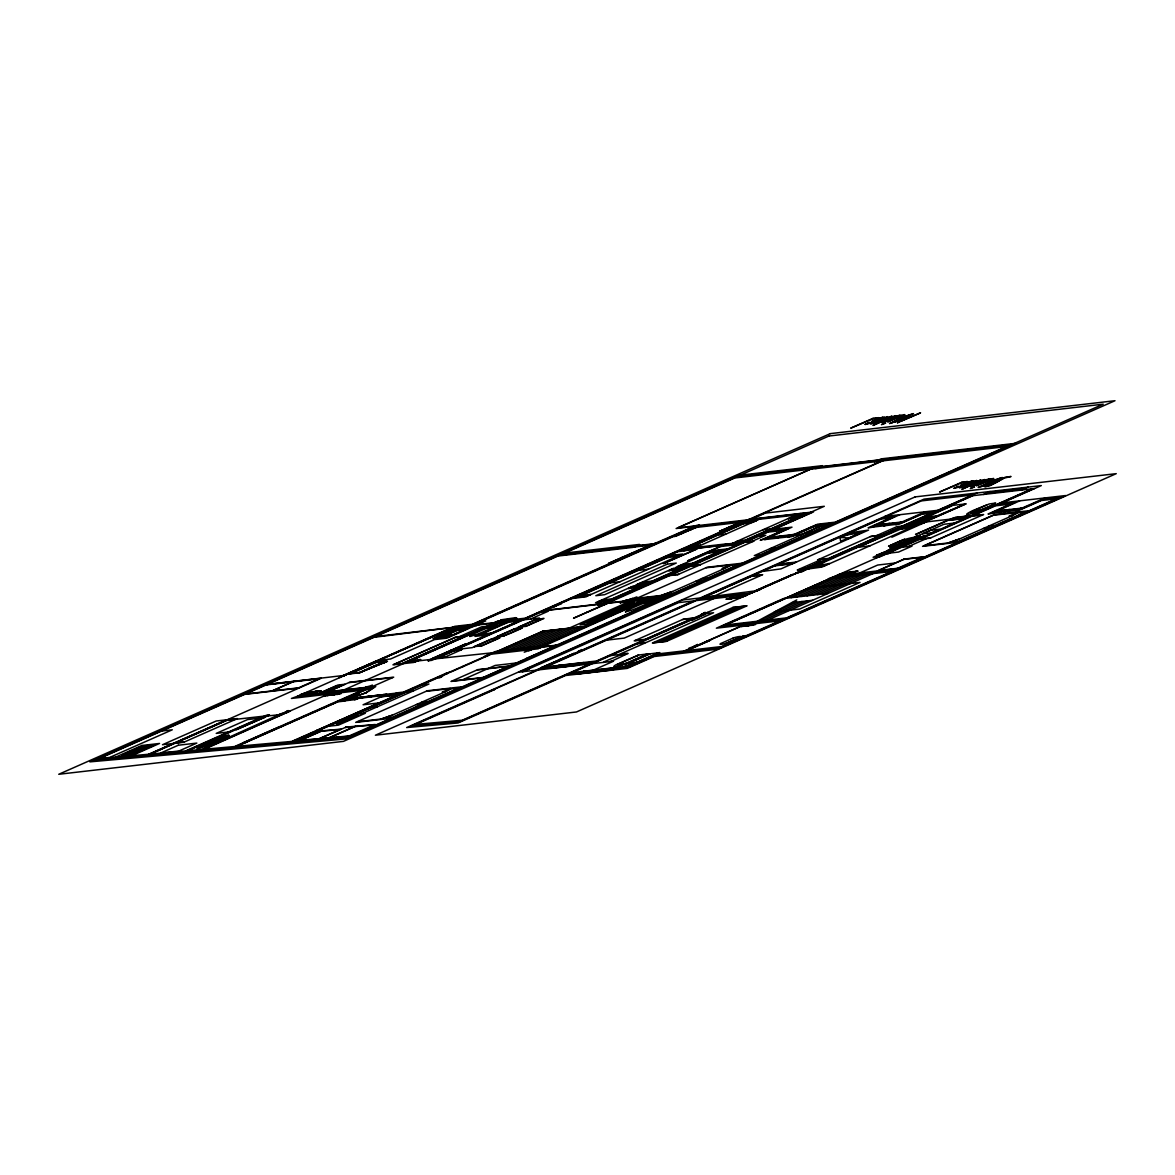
<?xml version="1.0" encoding="UTF-8"?>
<svg xmlns="http://www.w3.org/2000/svg" width="1175" height="1175" viewBox="0 0 1175 1175"><rect width="100%" height="100%" fill="white"/><g stroke="black" fill="none" stroke-linecap="round" stroke-linejoin="round"><path stroke-width="1.5" d="M143.423 749.239L145.127 748.196M814.481 567.187L817.124 567.026A56.312 5.39 -21.9 0 1 817.521 567.011L818.461 566.967A12.014 1.146 -21.9 0 0 819.048 566.879L820.517 566.556A17.742 1.704 -21.9 0 1 821.56 566.394L824.218 565.851A8.019 0.764 -21.9 0 1 824.777 565.601L826.994 564.617M469.677 636.365L471.058 635.322M625.423 611.822L626.833 610.765A15.055 1.439 -21.9 0 1 633.824 607.357A34.251 3.275 -21.9 0 1 645.398 602.452M874.905 422.603L887.771 416.611L870.484 423.881L876.55 422.75L891.869 416.126L881.676 420.635M963.779 486.465L976.631 480.472L959.343 487.757L965.409 486.612L980.743 480.002L970.55 484.497M910.919 414.628L904.574 417.83A49.35 4.729 -21.9 0 1 901.93 418.99L889.504 423.558L904.265 416.523L913.46 413.615L894.601 422.324M882.66 417.331C881.294 418.329 887.757 415.891 882.631 417.992A31.96 3.07 -21.9 0 0 881.044 418.682L873.715 421.913A13.777 1.322 -21.9 0 1 871.821 422.721L865.167 424.513M899.771 415.348C898.713 416.258 904.735 413.967 899.742 416.009A31.96 3.07 -21.9 0 0 898.155 416.699L891.237 419.754M971.534 481.192C970.183 482.191 976.689 479.723 971.49 481.853A31.96 3.07 -21.9 0 0 969.918 482.543L963.427 485.407M988.645 479.209C987.264 480.222 993.683 477.784 988.616 479.885A31.96 3.07 -21.9 0 0 987.029 480.56L979.686 483.806A13.777 1.322 -21.9 0 1 977.806 484.614L971.152 486.406M900.931 529.191L904.324 527.487A11.177 1.072 -21.9 0 1 905.279 527.046L909.656 526.165A56.312 5.39 -21.9 0 0 910.258 526.077L911.565 525.857A12.014 1.146 -21.9 0 1 912.006 525.827L912.623 525.901A17.742 1.704 -21.9 0 0 913.328 525.871L915.663 525.519M987.69 485.657C997.825 479.811 974.78 491.15 990.613 485.025M865.094 424.366L869.5 422.368L867.561 423.455M953.968 488.227L958.374 486.244L956.421 487.317M971.079 486.244L979.01 483.748M880.516 418.285L879.487 418.946A8.166 0.778 -21.9 0 1 876.77 420.195L875.786 420.635A25.894 2.482 -21.9 0 0 874.978 420.415L874.832 420.356M897.685 416.244L896.481 417.022A8.166 0.778 -21.9 0 1 893.881 418.212L892.897 418.667A25.894 2.482 -21.9 0 0 892.104 418.432L891.913 418.373M969.39 482.147L968.347 482.808A8.166 0.778 -21.9 0 1 965.63 484.056L964.646 484.511M986.545 480.105L985.34 480.898A8.166 0.778 -21.9 0 1 982.741 482.088L981.757 482.528A25.894 2.482 -21.9 0 0 980.963 482.308L980.817 482.249M609.458 601.145L595.563 602.746L633.178 586.09L647.513 584.357M649.746 583.358L635.851 584.959L673.466 568.303L687.786 566.57M690.033 565.572L676.124 567.173L713.754 550.517L728.074 548.784M951.941 505.441L918.791 520.099L932.142 518.557L966.129 503.767L930.527 519.541L915.545 521.274L951.324 505.514L965.16 504.002M808.488 568.377L807.122 569.126L821.971 567.055L918.806 524.168M648.365 653.887L625.849 663.772A20.386 1.953 -21.9 0 1 615.627 664.962L638.539 654.96M139.384 750.12L136.476 751.648L141.015 750.061M638.554 655.048L648.321 653.829M650.186 653.829L659.821 652.58L637.335 662.45A20.386 1.953 -21.9 0 1 627.112 663.64L650.025 653.638M797.399 569.934L818.02 560.96A33.414 3.202 -21.9 0 1 819.93 561.929A94.308 9.033 -21.9 0 1 806.784 567.731A33.414 3.202 -21.9 0 1 797.575 569.978L797.428 569.992M911.668 538.4L913.107 537.607M872.114 421.12L882.601 417.169M889.24 419.137L896.026 415.656L891.972 416.728A17.889 1.718 -21.9 0 0 889.005 418.006L872.952 425.438L890.209 417.815A7.975 0.764 -21.9 0 1 891.663 417.184L893.073 416.758M960.988 484.981L971.475 481.03M978.099 483.013L984.885 479.532L980.831 480.59A17.889 1.718 -21.9 0 0 977.879 481.867L961.811 489.314L979.083 481.691A7.975 0.764 -21.9 0 1 980.538 481.06L981.933 480.619M290.343 710.625L283.043 713.152L285.892 712.035M330.674 689.916L337.122 686.699L323.301 692.486L326.239 691.414M350.282 696.393L353.205 695.321L349.019 697.597M372.475 685.084L365.146 687.639L368.025 686.494M485.745 620.929L478.475 623.587M441.374 676.565C438.627 677.226 446.206 674.171 440.742 677.329L438.951 678.019M553.983 606.447L556.877 605.404L552.676 607.681M524.241 652.213L531.585 649.54M577.586 651.802L581.742 649.54M636.938 596.885L629.624 599.544M696.481 617.991L692.266 620.283M698.009 617.11L700.932 616.038L696.731 618.314M703.913 613.482L700.976 614.672L705.162 612.293M693.338 646.691L697.553 644.399M801.938 570.198L798.971 571.314L803.186 569.023M802.745 570.859L805.668 569.787L801.482 572.063M889.123 552.837L892.001 551.692L887.83 554.057M135.272 749.723C126.738 753.924 142.865 748.02 136.447 749.4M138.973 750.619L140.75 749.694M603.363 662.406L604.714 661.54A33.414 3.202 -21.9 0 1 620.253 655.136A40.009 3.833 -21.9 0 1 626.011 654.387L628.17 653.447A40.009 3.833 -21.9 0 0 622.309 654.123L620.268 654.989A94.323 9.047 -21.9 0 1 625.423 654.548A33.414 3.202 -21.9 0 1 612.762 660.6L609.752 661.657M700.344 545.215L699.36 545.743M788.44 518.689L789.585 518.087M862.156 532.231L849.231 538.033M918.747 524.123L903.149 526.576M478.357 623.528L481.339 622.412M531.599 649.628L528.735 650.788M629.55 599.485L632.502 598.383M693.5 619.107L696.437 617.918M696.29 645.604L693.412 646.764M903.634 527.854L858.132 547.212M141.235 749.488L143.218 748.813M874.743 420.151L880.545 418.08M891.854 418.183L897.656 416.097M963.603 484.027L969.404 481.941M980.714 482.044L986.53 479.973M442.358 636.806L458.793 629.873M461.672 649.687L445.296 656.957M474.494 646.573L490.886 639.273M518.557 627.112L535.212 619.695M805.874 568.215L806.079 568.083A40.009 3.833 -21.9 0 0 820.914 561.533L821.81 561.4A40.009 3.833 -21.9 0 1 806.917 567.98L805.933 568.274M888.55 546.243L888.755 546.111A40.009 3.833 -21.9 0 1 903.59 539.56L904.618 539.252M904.544 539.398L904.442 539.457A40.009 3.833 -21.9 0 0 889.592 546.008L888.652 546.302M735.712 639.714L736.828 639.347M652.962 600.102L651.743 600.425M720.745 643.518L732.965 638.128M135.301 750.517L137.225 749.488L134.787 750.179M999.22 480.56L1005.227 477.168L1011.058 476.492L1004.096 478.152M443.225 636.615L443.944 636.262M449.085 634.911L450.833 634.206M450.847 634.28L449.158 634.97M138.841 750.605L140.515 750.252M903.046 527.296L901.533 528.045M132.452 751.941L133.23 751.427M136.109 749.562L139.472 748.563L135.551 750.561M139.076 751.178L139.854 750.663M143.497 748.284C143.027 748.123 148.917 747.285 143.188 749.342M360.798 691.84L351.971 697.612L366.541 692.516M365.66 692.824L374.473 687.067M357.567 721.744L381.376 718.982L392.597 715.061L445.428 691.737L450.304 688.55L426.496 691.311M637.32 598.222L661.128 595.475L672.364 591.554L725.181 568.23L730.057 565.043L706.248 567.789M1012.277 515.707L1017.153 512.506L993.345 515.267L924.417 545.699L948.225 542.938L959.461 539.017L1012.277 515.707L1009.105 516.075L1017.153 512.506M515.884 617.639L500.623 619.886M495.85 625.217C493.603 625.849 498.89 624.145 496.291 624.85M735.858 639.89L735.124 640.096L736.182 639.758M997.061 482.044L989.629 485.701M133.524 750.546L130.851 751.956L132.893 751.574M136.094 750.135L136.726 749.797M489.226 626.848L496.746 623.661M644.943 602.408A64.801 6.213 -21.9 0 0 651.934 601.629A64.684 6.198 -21.9 0 1 644.943 602.408L652.58 599.103M736.681 639.508L735.08 640.169M814.613 567.07L815.068 566.893A11.177 1.072 -21.9 0 1 816.096 566.438L820.855 564.558A9.077 0.867 -21.9 0 1 822.471 564.264L823.411 564.397A27.539 2.644 -21.9 0 0 823.646 564.47A18.271 1.748 -21.9 0 0 825.408 564.308L829.388 563.457L828.169 564.088M741.161 636.688L725.812 643.459M632.179 603.539L634.265 602.364L587.03 623L632.635 603.48L630.505 603.73M923.403 536.343L924.431 535.756L900.814 546.081L923.623 536.314L922.566 536.446M140.06 750.399L139.355 750.634M756.157 520.819L754.512 521.509M732.671 543.07L744.73 541.161L801.512 516.089L791.553 517.059M796.768 599.926L757.214 621.281L801.967 601.512M285.393 712.153L288.33 710.567L286.906 711.007M325.71 691.443L328.662 689.857L327.238 690.298M480.795 622.456L483.733 620.87L482.308 621.311M357.758 693.749L352.926 695.497M561.43 603.818L556.597 605.566M705.485 614.452L700.653 616.199M855.385 547.903L856.928 547.653L814.216 566.614A13.395 1.278 -21.9 0 1 812.938 567.143L805.389 569.963M688.814 648.262L693.632 646.5M503.223 623.073L496.349 626.113M658.911 598.574L652.14 601.571M825.628 565.234L823.631 565.454A34.663 3.319 -21.9 0 1 820.135 565.998L817.8 565.968M725.181 644.047L725.43 643.915A64.801 6.213 -21.9 0 1 743.349 636.013L746.228 635.587M142.718 748.989L143.57 748.769M144.657 746.566L145.744 746.272M147.962 746.184L148.711 745.875L148.006 746.257M141.984 749.694L143.849 748.695M496.599 624.909L495.453 625.203M206.947 743.481L219.152 738.561A7.873 0.749 -21.9 0 1 228.479 735.315A7.873 0.749 -21.9 0 1 224.513 737.944C230.917 738.179 171.403 758.653 210.017 742.791M213.439 741.308L211.089 741.836M214.849 741.968L217.169 741.44M215.936 741.484L218.286 740.94M215.671 742.145L213.453 742.659M519.394 626.774L525.901 626.113M890.151 547.903L916.838 536.108M915.766 537.724L893.94 546.669M387.03 661.51L382.433 663.39M651.523 600.572L651.229 600.851M652.61 600.293L651.773 600.66M139.149 750.223L137.446 751.236L139.502 750.81M859.762 546.434L858.705 546.933L875.889 539.222M896.569 546.067L898.155 545.435L895.144 546.537M386.575 661.687L384.93 662.421M209.649 743.878L210.766 743.173L206.33 745.038L209.649 743.878L207.314 744.245M589.424 595.152L590.731 594.403L580.479 595.549M138.9 750.208L140.133 749.782M148.579 746.037L146.214 746.11M143.673 749.239L140.53 750.443M637.32 655.723L638.392 655.268L618.138 664.198A18.638 1.792 -21.9 0 0 626.275 663.258L646.397 654.343L645.457 654.783M648.806 654.402L649.76 653.99L629.624 662.862A18.638 1.792 -21.9 0 0 637.761 661.922L658.147 652.845L656.942 653.462M206.433 744.348L203.113 746.301L210.619 743.863M223.558 738.047L210.766 743.819L226.54 736.343L206.521 744.304M816.449 564.881L825.863 560.71M139.208 750.076L141.073 749.547M143.365 749.386L141.632 750.017M464.522 629.653L465.373 629.11L451.641 630.696L434.735 638.201L449.217 636.483L467.268 628.537L451.215 630.755M475.478 646.162L481.823 645.574M764.396 570.477L762.928 571.373L780.964 568.876L868.589 530.057L849.437 532.921M914.679 537.269L916.515 536.813L914.928 537.166M993.903 504.06L995.651 503.032L989.144 503.987L974.266 510.449A10.883 1.043 -21.9 0 0 971.417 512.843A10.883 1.043 -21.9 0 0 981.272 509.642L995.401 503.884L982.77 509.465A15.069 1.439 -21.9 0 1 967.598 514.533A15.069 1.439 -21.9 0 1 972.768 510.626L986.897 504.868M873.319 421.722L873.627 421.59A32.959 3.158 -21.9 0 0 872.584 421.428L872.496 421.384A15.275 1.469 -21.9 0 1 872.232 421.355M962.09 485.642L956.494 487.419M962.237 485.569L962.501 485.451A32.959 3.158 -21.9 0 0 961.444 485.29L961.356 485.26A15.275 1.469 -21.9 0 1 961.091 485.231M979.069 483.718L979.612 483.483A32.959 3.158 -21.9 0 0 978.555 483.322M888.77 532.965L889.284 532.73M266.74 684.291L372.666 637.482L452.962 627.45L344.642 675.361L266.123 684.54L95.219 760.049L146.17 755.643L321.274 678.21M872.996 421.869L867.62 423.543M890.107 419.901L882.219 422.383L888.932 420.753A13.777 1.322 -21.9 0 0 890.812 419.93M828.375 559.608L818.828 563.838M828.61 559.491L830.901 558.477M843.371 552.984L855.224 547.829M869.397 541.543L893.911 530.703A50.128 4.803 -21.9 0 0 896.011 529.763L897.348 529.161A10.928 1.043 -21.9 0 1 898.978 528.471L902.914 527.281M888.08 533.259L868.354 541.998M288.169 712.256L281.882 713.416L201.938 749.459L188.059 750.707L269.178 714.885L266.534 715.193L185.606 750.928L99.038 758.683L558.008 556.039L632.605 547.418L639.317 544.451L564.72 553.072L734.801 477.975L1006.432 446.573L835.219 522.17L817.58 524.212L794.755 534.14L788.043 537.107L791.127 536.755L813.511 526.87L828.507 525.137L670.719 594.8L626.98 599.852L620.268 602.819L645.222 599.94L540.03 646.382L495.321 651.552L486.377 655.503L489.02 655.195M271.131 691.326L293.515 681.441M147.683 746.242L148.373 745.993M900.491 420.621L903.149 419.446M297.583 688.256L319.967 678.386L267.048 684.496M148.77 754.218L226.76 719.79M150.488 754.071L228.611 719.57M634.162 547.021L639.714 544.627L638.657 544.745M300.638 694.469L304.736 693.118M375.383 661.466L339.134 677.476L340.544 677.314M349.753 673.627L374.987 662.538M351.075 673.481L376.147 662.406M307.116 693L308.907 692.207M815.744 468.619L822.456 465.653L738.869 475.317L89.873 761.87L346.228 738.913L1015.788 443.313L881.177 458.867L874.464 461.834M313.534 692.398L314.386 692.075M315.561 691.502L316.398 691.194M359.521 672.497L384.592 661.437M317.338 691.811L319.13 691.018M649.687 545.215L608.503 563.398L656.634 542.674M319.835 692.986L337.739 685.084L344.789 684.261L326.885 692.163M675.434 536.402L695.571 527.516M696.29 527.428L674.024 536.578L699.712 525.284L698.655 525.416M473.657 626.334L446.808 638.187L434.456 639.611L390.585 658.984L380.01 660.203M481.779 623.205L475.067 626.172L450.73 628.977L339.575 677.285M205.155 745.596L211.603 742.747M327.238 692.134L349.621 682.249L393.713 677.153L344.481 698.89L349.768 698.273L343.056 701.24L337.768 701.857L237.056 746.316L291.767 741.425L396.842 695.027L380.979 696.863L363.075 704.765L381.596 702.621M394.198 664.404L455.077 637.526M285.775 712.535L289.873 711.183M326.958 694.352L324.271 695.541L325.681 695.365M329.073 694.102L325.049 695.879L341.308 693.426L326.136 695.174M459.146 636.762L481.53 626.877L486.817 626.275M327.164 695.644L328.956 694.851M498.112 621.09L517.088 618.314L515.296 619.107M401.777 663.816L498.009 621.325M500.227 620.855L502.019 620.062M501.182 620.738L502.973 619.945M333.597 695.042L334.449 694.719M335.609 694.146L336.461 693.837M337.401 694.454L339.193 693.661M510.112 619.71L511.889 618.917M512.227 619.46L514.018 618.682M506.293 622.559L474.95 636.395L487.302 634.97M508.055 622.353L481.192 634.206L491.782 632.987M739.677 522.42L719.526 531.306L748.034 519.702M720.231 531.232L740.382 522.332M720.936 531.144L741.087 522.258M243.622 742.644L279.43 726.826M886.082 459.322L749.547 519.614L811.47 512.476L771.211 530.248L789.277 528.163L767.04 537.988L793.992 534.875L816.228 525.049L834.191 522.978L1011.058 444.884M751.794 519.042L765.233 513.123L824.307 506.293L810.882 512.212M437.115 658.279L455.019 650.363M688.785 547.623L745.596 522.552M544.069 611.632L550.781 608.665L548.137 608.973M576.352 597.37L669.559 556.216M693.206 545.934L742.82 524.035M581.419 595.446L666.387 557.934M689.945 548.079L683.233 551.046L677.946 551.663L431.754 660.35L428.229 660.761L518.63 621.134L493.941 623.984L411.133 660.541L420.488 659.469L413.776 662.436L392.949 664.83L455.621 637.173L464.433 636.145M344.789 700.829L350.15 698.449M684.966 550.62L690.342 548.255M530.571 619.019L548.475 611.117L541.425 611.94M755.672 520.789L762.384 517.822M754.13 521.568L696.349 547.227L684.658 548.696L745.097 522.008L756.215 520.731M587.25 596.122L682.895 554.012L669.001 555.613M354.571 699.698L359.947 697.318M694.748 549.489L700.124 547.124M360.828 697.216L355.628 699.566L343.732 700.946M361.151 697.759L362.943 696.981M481.163 645.868L499.067 637.966M503.502 635.998L521.406 628.096M525.225 626.407L543.129 618.505M366.659 697.054L365.998 697.348M367.834 696.481L368.509 696.188M369.611 696.79L371.403 695.997M371.373 696.584L373.165 695.791M371.741 696.54L373.518 695.747M373.503 696.334L375.28 695.541M377.072 695.85L376.397 696.143M378.232 695.277L378.908 694.983M381.963 695.365L383.755 694.572M383.902 695.13L380.318 696.716L392.23 695.336M385.87 694.322L359.036 698.009M381.376 696.599L386.751 694.219M721.567 546.39L726.928 544.025M598.002 601.806L602.878 599.896L613.012 598.721M631.886 586.839L628.39 588.558L638.657 587.397M638.275 584.019L643.166 582.11L653.285 580.935M672.173 569.053L668.678 570.771L678.944 569.611M678.562 566.232L683.439 564.323L693.573 563.148M712.447 551.266L708.966 552.984L719.232 551.824M734.698 542.321L792.508 516.633L804.17 515.179L743.746 541.866L732.613 543.158M793.595 516.413L800.307 513.446M391.172 695.468L396.548 693.088M731.349 545.259L736.725 542.894M391.554 695.629L398.266 692.677L403.568 692.06L445.193 673.686L447.837 673.378L294.22 741.205L350.561 736.152L664.007 597.767L647.866 599.632L537.636 648.85L491.253 654.211L449.981 672.394M738.458 542.468L731.746 545.435L737.033 544.833L600.513 605.11M612.072 598.824L637.717 587.5M652.345 581.038L678.004 569.713M692.633 563.251L718.292 551.927M608.885 600.543L642.784 585.576M649.173 582.756L683.057 567.789M689.461 564.969L723.345 550.003M746.022 539.839L795.607 517.94M743.246 541.322L800.028 516.251M316.545 730.571L379.202 702.9M462.965 666.372L463.582 666.445M318.66 730.321L381.332 702.65M355.614 714.385L422.75 684.731M338.811 722.463L349.636 717.69M355.247 715.722L336.447 724.02L339.311 723.594M502.988 650.656L547.756 630.902M339.149 723.697L357.949 715.399L355.012 715.854M361.782 713.666L428.934 684.026L421.869 684.834M752.323 541.234L765.748 535.301L758.697 536.123M677.725 574.663L754.086 541.029L745.273 542.057M508.29 650.054L553.043 630.285M513.578 649.437L558.331 629.668M765.072 539.545L770.271 537.195M518.865 648.82L563.633 629.066M569.948 627.788L628.698 601.85M635.44 598.883L707.056 567.261L742.336 563.178M524.153 648.218L568.92 628.449M775.838 538.297L781.39 535.903M633.751 601.262L580.039 624.982L587.985 624.057L641.697 600.337M776.895 538.179L782.095 535.829M529.455 647.601L574.208 627.832M534.742 646.984L579.495 627.23M461.555 680.252L495.13 665.432L516.295 662.979M787.661 536.931L791.686 535.154M791.862 535.139L793.198 534.537M381.376 718.982L392.597 715.061M450.304 688.55L442.241 692.104L445.428 691.737M661.128 595.475L672.364 591.554M730.057 565.043L722.008 568.597L725.181 568.23M390.1 715.942L385.18 718.116L392.597 717.249L423.029 703.81L416.332 704.589M446.5 691.032L451.435 688.858L458.837 688.007L428.405 701.446L421.693 702.224M669.867 592.42L664.933 594.594L672.35 593.742L702.782 580.303L696.085 581.067M726.268 567.51L731.188 565.337L738.59 564.485L708.158 577.924L701.446 578.702M820.561 526.048L800.425 534.948L793.36 535.756M821.442 525.945L754.306 555.599L761.356 554.776M555.29 645.413L551.721 646.999L552.779 646.882M482.367 677.843L508.334 666.387L477.285 669.97M760.475 554.879L827.626 525.24M522.361 671.762L678.489 602.658L693.485 600.924L406.653 727.56L458.03 722.963L565.528 675.522L627.259 668.399L654.108 656.531L717.822 649.173M886.596 516.236L921.288 500.917L972.445 494.998M841.05 537.489L850.45 533.509L862.156 532.128M713.431 596.43L762.663 574.692L752.088 575.912M899.83 514.709L871.174 527.502L868.09 527.854L890.474 517.969L880.765 519.1L702.841 597.649L757.993 590.54M552.25 668.311L558.977 665.344M553.807 667.914L559.359 665.52M872.908 527.076L878.107 524.726M848.893 538.003L860.291 532.789L847.439 534.845M555.569 667.708L556.921 667.106M713.768 598.574L624.248 638.098L606.608 640.14M563.163 666.827L564.499 666.24M566.086 666.049L570.11 664.272M883.659 525.842L887.698 524.05M564.925 666.622L578.085 664.668M889.916 523.36L876.756 525.328M567.143 665.931L571.168 664.154M884.716 525.71L888.755 523.933M567.393 666.342L568.729 665.74M574.972 665.461L576.323 664.874M576.734 665.256L581.933 662.906M895.482 524.476L901.034 522.082M576.954 665.447L583.667 662.494M728.045 598.971L729.837 598.178M925.401 511.742L895.864 524.637L898.948 524.285L921.332 514.4L931.041 513.284L795.269 573.547M730.777 598.795L731.628 598.486M732.789 597.913L733.641 597.59M876.506 535.638L896.657 526.738L901.945 526.136M738.282 597.781L740.074 597.003M755.363 590.702L792.773 574.413L755.613 590.819M703.238 613.938L706.19 612.88M937.753 510.317L976.91 493.03M938.59 510.229L971.049 495.894M832.84 557.626L841.388 553.866M853.065 548.74L851.904 549.254L855.811 547.521L870.102 545.817M939.471 510.126L971.931 495.791M746.536 595.519L742.438 596.871M798.912 572.401L794.814 573.738M972.841 495.688L912.417 522.361L928.558 520.496L921.846 523.462L905.705 525.328L799.176 572.372L796.533 572.666M815.612 565.263L808.723 568.494L810.133 568.171M879.84 536.931L893.661 531.423L866.254 543.57M924.71 518.028L951.735 505.911L950.737 505.999M910.992 524.726L917.719 521.759M912.725 524.3L918.101 521.935M983.431 494.469L990.143 491.502M577.601 674.127L584.327 671.16M579.158 673.73L584.709 671.336M934.815 516.853L964.087 504.457M580.92 673.525L582.271 672.937M587.985 672.717L589.321 672.115M593.404 670.117L613.541 661.217L592.376 663.669M657.413 642.27L737.268 607.078M590.908 671.938L594.932 670.161M589.747 672.511L602.378 670.617M591.965 671.821L595.989 670.029M592.215 672.217L593.551 671.63M662.171 641.726L742.027 606.535M599.265 671.41L600.616 670.822M601.027 671.204L606.227 668.854M601.732 671.116L607.284 668.737M603.495 670.925L604.846 670.323M610.559 670.102L611.896 669.515M612.322 669.897L617.507 667.547M612.528 670.088L619.24 667.136M890.209 547.991L943.922 524.27L954.497 523.051M1021.354 490.078L1028.066 487.111M893.617 546.713L906.498 541.132M907.732 540.471L909.215 539.824M909.92 539.501L913.46 538.062M914.62 537.518L916.236 536.799M894.278 546.625L914.444 537.944M900.667 544.084L903.972 542.644M904.486 542.395L907.981 540.955M911.051 539.604L908.598 540.676M911.447 539.325L914.987 537.886M895.35 547.007L920.392 535.947L916.221 536.49M959.108 518.939L964.484 516.559M895.497 547.374L873.113 557.258L881.044 556.333L995.416 505.837L1010.412 504.104L988.028 513.989L991.112 513.637L1019.768 500.844M959.505 519.115L966.217 516.148M879.693 555.511L896.07 548.284M837.496 574.795L858.102 571.094L843.635 572.768L837.628 575.5L898.478 568.48L1056.266 498.802L1041.27 500.535L1018.887 510.42L1015.802 510.787L1045.339 497.877M1031.929 488.859L971.505 515.531L955.363 517.397L948.651 520.363L964.793 518.498L875.977 557.802L880.78 556.363M1000.322 503.091L1032.781 488.756M1001.203 502.988L1033.662 488.653M830.652 578.497L725.724 624.909L786.574 617.874L891.766 571.432L828.272 578.776L839.875 574.516M1002.128 502.885L1041.3 485.583L924.005 499.14L700.197 597.957L682.558 599.999L519.188 672.129L589.732 663.978L462.363 720.216L415.818 724.387L494.704 689.549L492.061 689.857M843.958 573.312L845.75 572.519M791.186 597.649L835.939 577.894M908.466 546.522L926.37 538.62M850.392 572.724L851.243 572.401M852.404 571.828L853.079 571.535M796.474 597.047L841.241 577.278M854.196 572.137L855.987 571.344M801.761 596.43L846.529 576.661M992.846 513.211L998.03 510.861M807.063 595.813L851.816 576.058M859.762 572.945L877.666 565.043L895.306 563.001M706.381 641.3L710.743 640.067L687.287 650.509L721.67 646.529L779.862 620.841L716.368 628.184L783.505 598.545L828.228 593.375M743.085 625.1L740.412 626.275L755.672 624.366L741.175 626.627L745.214 624.85M774.296 611.999L796.679 602.129M812.351 595.211L857.104 575.442M743.29 626.378L745.082 625.599M1003.597 511.977L1007.636 510.2M1009.149 509.583L996.694 511.463M817.638 594.594L862.406 574.825M1004.654 511.845L1009.854 509.495M748.813 625.673L748.137 625.967M749.973 625.1L750.649 624.806M751.765 625.408L753.557 624.615M762.502 620.664L807.269 600.895M822.926 593.977L867.693 574.222M877.402 570.903L904.265 559.05L923.668 556.803L896.804 568.671M904.618 559.006L878.65 570.477L897.348 568.318M767.789 620.048L872.981 573.606M1015.42 510.611L1020.972 508.217M913.063 558.331L913.959 557.934M948.225 542.938L959.461 539.017M956.964 539.898L952.044 542.072L959.446 541.205L989.879 527.766L983.181 528.544M1013.364 514.988L1018.284 512.814L1025.687 511.962L995.254 525.401L988.557 526.18M717.602 649.188L1065.622 495.542L999.484 503.179M881.456 420.738L881.03 420.914A14.159 1.351 -21.9 0 1 879.032 421.781L877.373 422.442M962.986 485.598L962.575 485.774A13.777 1.322 -21.9 0 1 960.695 486.597L954.027 488.374M970.315 484.599L969.889 484.79A14.159 1.351 -21.9 0 1 967.892 485.642L966.247 486.303M866.827 542.659L856.472 547.183L858.088 547.139M895.482 545.538L892.486 546.581A33.414 3.202 -21.9 0 1 890.577 545.611A94.323 9.047 -21.9 0 1 903.737 539.81A33.414 3.202 -21.9 0 1 912.931 537.548L913.078 537.548M728.999 643.298L727.971 643.68M451.435 635.425L435.984 637.614M752.22 522.405L741.998 524.138M736.593 541.484L746.845 539.736M299.14 740.764L321.759 730.85L341.352 729.102M318.733 739.002L346.214 727.09M329.103 737.768L354.439 726.664M328.515 738.135L355.673 726.238M348.108 736.373L375.266 724.49L345.876 727.119M915.457 525.592L914.547 525.959A8.019 0.764 -21.9 0 0 914.033 526.194L911.624 527.252M910.39 527.795L907.1 528.236A18.271 1.748 -21.9 0 0 905.088 528.5A27.539 2.644 -21.9 0 0 904.295 528.691L901.768 529.249A9.077 0.867 -21.9 0 1 900.946 529.249M513.313 629.359L522.288 627.993C518.924 629.609 498.567 639.185 497.568 636.321L513.769 629.183M678.269 555.922L665.447 558.037M900.417 527.869L899.991 528.045A9.797 0.94 -21.9 0 0 899.565 528.236M140.178 749.65L142.557 748.71M897.054 545.92L896.231 545.89M893.323 417.037L899.727 415.186M982.183 480.913L988.586 479.048M369.596 668.061L385.518 661.995L360.652 672.188M367.834 668.839L385.018 662.068M134.317 750.208L129.882 752.441L133.921 751.207M135.448 750.707L134.067 751.266M384.636 662.538L382.888 663.199M651.89 600.616L652.977 600.028M895.732 546.566L892.677 546.992M913.181 526.576L911.139 526.826A34.663 3.319 -21.9 0 0 908.525 526.973M135.154 749.87L136.594 749.239M141.764 749.107L143.203 748.475M555.114 606.227L553.954 606.564M351.56 696.099L350.37 696.481M579.202 651.038L580.494 650.73L577.645 651.905M800.645 570.521L801.893 570.125M803.906 570.609L802.76 570.947M702.621 613.791L703.869 613.409M699.272 616.816L698.097 617.183M695.012 645.898L696.276 645.516M877.71 421.957L874.964 422.677M966.584 485.818L963.838 486.538M140.838 750.164L139.37 750.987M694.689 618.828L693.544 619.166M897.935 545.508L897.083 545.523M890.253 552.602L889.181 552.94M436.233 658.382L444.738 657.104L437.79 657.971M469.809 636.498L475.875 634.764M133.656 751.31L132.746 751.75M895.13 421.81L892.075 422.647L899.066 419.108A48.851 4.685 -21.9 0 1 901.063 418.227L910.889 414.584M990.261 485.481L1002.627 479.048A12.558 1.204 -21.9 0 1 1004.052 478.166M135.947 749.577L136.902 749.136M144.51 746.654L145.568 746.242M129.573 752.264L131.38 751.648M137.96 749.342L139.766 748.71M147.815 746.272L148.873 745.861M136.197 751.501L137.989 750.884M144.584 748.578L146.376 747.946M513.857 629.227L520.745 628.39M132.349 751.295L133.451 750.796M213.307 742.703L213.806 742.908M143.071 748.637L145.112 748.167M990.217 485.157L987.793 485.73M535.697 619.607L544.01 618.403L526.106 626.304L518.616 627.171M491.635 639.053L499.948 637.863L482.044 645.765L474.538 646.632M487.331 627.935L493.471 627.083M643.136 603.363L649.217 602.54M918.85 536.623L915.839 537.107M680.868 554.908L667.87 556.421L574.663 597.561L587.603 596.077L586.163 596.768L571.623 598.589M677.975 566.335L691.15 564.764L725.034 549.812L712.138 551.295M352.647 716.867L347.374 718.307L338.767 722.111L338.958 722.904M458.088 629.962L450.304 631.298M637.863 584.078L650.862 582.55L684.761 567.598L671.865 569.082M597.576 601.864L610.589 600.337L644.473 585.385L631.577 586.868M903.839 527.854L908.495 526.988M725.048 644.223L727.78 643.724M916.001 537.107L918.762 536.667M567.026 674.435L629.168 667.077L656.032 655.195L682.132 652.198L746.316 623.719L721.847 626.319L997.986 504.251L1014.98 502.518L992.361 512.506L1021.428 508.907L1043.914 498.949L1060.305 497.289L896.202 569.86L833.016 577.16M741.983 543.056L679.87 550.399L543.893 610.53L605.551 603.26L769.111 531.173L786.134 529.279L764.749 538.738L793.316 535.315L815.288 525.666L832.855 523.565L669.001 595.901L605.947 603.186M897.421 422.809L920.583 412.807L902.003 420.665A19.725 1.895 -21.9 0 0 903.061 419.622M965.6 487.023L966.393 486.935M987.911 492.487L1025.834 488.11M985.663 493.471L1023.587 489.094M693.279 527.781L742.673 522.067M970.197 495.997L1034.573 488.55M754.394 521.524L744.113 522.713L687.316 547.8L697.597 546.61M689.505 529.969L690.915 529.808M735.007 524.711L736.417 524.549M788.557 518.748L796.43 517.837M679.4 534.199L681.515 533.949M724.902 528.941L727.017 528.691M718.013 534.992L725.724 534.096M763.089 529.778L770.815 528.882M884.834 516.442L940.397 510.009M633.281 547.124L651.273 545.038M974.266 510.449L981.272 509.642M927.104 516.971L937.209 515.796M923.095 518.204L936.446 516.662M692.383 546.037L700.344 545.127M805.786 532.863L812.836 532.055M769.39 537.298L794.08 534.434M877.226 524.828L901.915 521.979M997.149 510.963L1021.853 508.114M888.579 523.962L899.683 522.669M1008.517 510.097L1019.621 508.804M794.711 535.168L801.761 534.361M700.799 546.83L727.604 543.731M689.284 548.373L701.181 547.007L663.405 563.618L696.334 549.312L683.909 550.752M737.783 542.777L725.871 544.143L687.742 560.813L719.981 546.581L732.407 545.141M764.014 539.663L788.719 536.813M871.85 527.208L896.54 524.344M917.043 522.053L928.94 520.672L891.869 537.21M965.542 516.442L953.645 517.822L915.516 534.478L947.74 520.246L960.166 518.821M991.788 513.343L1016.478 510.479M973.032 515.722L983.622 514.503L929.91 538.223L919.32 539.442M744.862 542.321L753.072 541.367M972.489 516.075L982.726 514.9M968.699 517.044L908.04 524.006L459.866 721.641L410.986 726.062L542.086 668.222L593.889 662.45M621.751 557.493L623.264 557.17M911.668 524.417L924.108 522.978M1029.432 510.655L994.168 514.738L922.551 546.346L957.816 542.277M881.793 535.022L871.218 536.241L817.506 559.961L828.081 558.742M870.322 536.637L880.545 535.462L828.625 558.389L818.402 559.564M769.977 548.681L777.027 547.858M912.916 538.091L915.913 537.607M912.064 538.473L913.695 538.268M638.187 570.374L648.541 569.185M910.361 539.222L911.991 539.017M909.553 539.575L911.139 539.398M692.501 565.439L700.697 564.485M908.319 540.441L909.45 540.309M920.568 539.002L930.806 537.827M691.561 565.762L700.373 564.749M905.954 541.161L908.099 540.735M691.15 566.027L699.433 565.072M906.439 541.381L907.232 541.278M905.587 541.763L906.38 541.66M904.735 542.145L905.528 542.028M899.639 544.392L900.388 544.304L895.379 546.272M898.787 544.759L899.58 544.657M897.935 545.141L898.728 545.038M895.703 545.699L896.554 545.611M902.121 545.464L903.178 545.347M893.235 546.786L894.821 546.595M891.399 547.462L895.57 546.904M890.033 548.005L900.784 546.757M901.416 547.344L912.006 546.125L898.567 552.044L887.992 553.278M670.337 575.221L678.621 574.267M890.474 549.709L876.653 555.085L879.399 554.6M669.177 575.647L677.99 574.634M887.727 550.194L890.004 549.929M609.796 582.918L620.165 581.713M778.863 564.088L796.503 562.047M777.527 564.676L795.167 562.634M776.176 565.278L793.815 563.236M774.839 565.865L792.479 563.824M814.892 566.321L817.051 566.071M761.767 575.089L751.545 576.264L704.089 597.208L714.327 596.033M903.722 559.403L922.419 557.244M844.37 573.136L854.592 571.961M607.225 602.143L597.869 605.404L604.038 604.699M610.075 602.026L610.956 601.923L573.547 618.212L767.657 532.172L782.638 530.439L760.269 540.324L770.066 536.99L792.009 527.164L774.369 529.205L813.526 511.918L748.71 519.409L525.342 618.168L496.952 621.443L491.576 623.822L492.633 623.705M626.304 600.146L619.871 602.643L620.929 602.525M604.714 604.405L605.771 604.273M759.006 589.556L760.416 589.395L744.157 595.798M501.622 620.238L511.492 619.093M500.447 620.752L510.508 619.533M586.81 612.307L588.308 611.984M523.521 619.842L539.398 618.006L472.247 647.645L456.385 649.481M476.418 625.57L482.837 623.088L475.082 623.984L699.331 525.107L696.246 525.475L657.31 542.365L472.438 624.278L454.798 626.319L341.558 676.315L344.378 675.845M535.844 619.563L542.453 618.799M808.268 588.381L860.041 582.403L799.617 609.076L779.598 611.397M742.894 596.665L725.93 599.221L740.397 597.546L746.404 594.8L696.129 600.616L546.184 666.827L596.445 661.011L702.973 613.982L713.563 612.748L646.426 642.402L638.48 643.312M729.44 598.354L739.853 597.091M728.28 598.868L738.678 597.605M449.849 631.489L455.768 630.799M448.057 632.282L454.431 631.401M446.72 632.87L452.639 632.194M446.28 633.075L452.184 632.385M444.488 633.854L450.847 632.987M443.048 634.5L448.968 633.81M442.608 634.691L448.512 634.015M441.257 635.278L447.176 634.603M440.816 635.484L446.72 634.794M439.332 636.13L445.252 635.455M438.877 636.336L444.796 635.646M589.644 621.781L591.759 621.531M454.725 637.57L463.2 636.586L402.32 663.464L393.845 664.448M732.671 607.607L746.433 606.021M497.568 636.468L504.178 635.704M542.468 631.504L584.798 626.613M706.63 612.674L708.04 612.513L572.24 672.555L631.327 665.74L658.176 653.873L684.643 650.818L708.775 641.021M791.598 602.716L812.557 600.293M491.782 639.024L498.391 638.26M694.028 617.933L683.439 619.152L634.206 640.889L644.796 639.67M682.558 619.548L692.78 618.358L645.339 639.317L635.102 640.492M450.862 650.186L452.375 649.878M454.137 650.465L461.672 649.599M454.343 650.671L460.967 649.907M375.119 661.496L377.777 661.187M373.151 662.465L374.825 662.406M375.53 662.186L386.296 660.938L359.433 672.79L348.681 674.039M374.634 662.582L385.4 661.334M419.813 659.762L420.694 659.66L414.437 662.142M434.28 658.088L432.694 658.279L465.623 643.959L427.847 660.585L428.904 660.467M543.687 646.177L544.568 646.074L538.312 648.541M558.14 644.502L525.739 658.749M743.702 626.202L752.162 625.232M349.577 673.642L360.328 672.408M266.519 684.849L292.267 681.867M318.719 678.812L292.972 681.794L272.38 690.885L298.127 687.904M637.584 643.709L645.53 642.798L618.667 654.651L610.736 655.562M653.006 642.784L666.754 641.197M245.928 693.94L271.675 690.959M244.679 694.381L299.346 688.051M349.078 682.602L392.465 677.593M559.447 659.528L560.96 659.204M509.583 665.946L477.828 669.618L450.98 681.471L482.719 677.799M308.496 692.383L318.91 691.12M307.336 692.898L317.749 691.634M304.281 693.323L321.245 690.783L306.778 692.457L300.785 695.189L371.329 687.037M303.018 694.205L291.429 698.449L361.973 690.298L234.603 746.536L204.391 749.239L289.432 711.374M328.486 691.693L371.873 686.67M528.398 669.089L529.279 668.986L523.037 671.468M542.865 667.429L541.278 667.606L574.208 653.3L536.432 669.912L537.489 669.794M558.301 665.637L582.991 662.788M555.158 667.312L566.262 666.034M552.926 668.017L577.615 665.153M328.559 695.027L338.958 693.764M327.575 695.453L337.798 694.278M452.228 681.03L483.263 677.446M406.212 691.752L413.262 690.944M349.093 698.567L397.605 692.971M583.652 671.468L618.579 667.429M362.532 697.157L371.006 696.173M374.884 695.717L383.344 694.748M462.583 686.699L427.303 690.768L355.687 722.39L390.967 718.322M580.509 673.143L591.084 671.909M603.083 670.528L613.658 669.309M578.276 673.833L613.203 669.794M228.067 719.937L236.19 718.997M268.517 715.178L269.574 715.061L236.263 729.704L264.728 717.367L263.141 717.558M281.207 713.71L274.95 716.192L275.846 716.089M376.969 703.884L378.644 703.84M259.91 718.145L247.558 719.57L216.229 733.406L228.582 731.981M161.709 731.012L172.284 729.793L109.627 757.449L99.038 758.683M370.404 707.57L377.454 706.748M354.733 714.488L365.322 713.254L338.459 725.122L327.869 726.341M349.753 716.074L351.34 715.898M347.066 717.264L348.652 717.088M279.165 726.87L281.809 726.561M276.742 728.015L278.328 727.839M141.646 746.477L153.998 745.053M144.951 746.668L147.213 746.404M176.147 742.85L184.269 741.924M139.414 747.462L151.766 746.037M173.048 743.511L162.473 744.73L216.185 721.009L237.438 718.557L183.726 742.277L174.899 743.29M138.297 747.814L151.531 746.287M215.568 739.868L217.052 739.692M221.047 739.237L222.53 739.06M214.452 740.367L216.156 740.088M219.975 739.721L221.634 739.457M213.321 740.852L214.996 740.588M218.888 740.206L220.518 739.956M212.205 741.352L213.85 741.087M217.801 740.705L219.402 740.441M319.762 729.322L321.348 729.132M209.973 742.336L211.544 742.086M208.856 742.835L210.384 742.585M214.54 742.174L216.053 741.924M316.281 730.6L318.924 730.292M206.844 743.716L208.078 743.584M124.418 753.939L137.651 752.411M246.309 741.454L247.969 741.41M243.357 742.673L246.001 742.365M652.668 599.088L659.131 598.354M595.093 661.936L543.261 667.635L698.684 599.074L750.238 593.522M488.932 655.195L484.159 656.619L485.539 656.458M449.628 672.276L445.56 673.627L449.188 672.482M265.212 716.236L282.191 714.385M199.794 750.722L183.05 752.529L265.623 715.957L226.07 720.422L146.449 755.613L182.801 752.499M345.303 727.487L374.032 724.916M319.952 738.576L348.696 736.005M889.71 419.416L889.563 419.402A15.275 1.469 -21.9 0 1 889.343 419.387M978.569 483.278L978.422 483.278A15.275 1.469 -21.9 0 1 978.202 483.248M839.347 537.386L850.685 538.121A10.531 1.013 -21.9 0 0 840.595 541.176L840.007 537.43M625.511 611.94L631.592 610.222A15.055 1.439 -21.9 0 0 640.507 606.608A34.251 3.275 -21.9 0 0 650.921 601.835M963.706 484.232L963.926 484.247A25.894 2.482 -21.9 0 1 964.631 484.408M387.53 661.202L359.888 672.629M900.212 420.738A15.98 1.528 -21.9 0 1 897.568 422.765M889.695 419.446A32.959 3.158 -21.9 0 1 890.753 419.548M999.176 480.575A50.466 4.832 -21.9 0 1 997.105 482.029M496.188 626.158A64.684 6.198 -21.9 0 1 489.123 626.98M475.86 634.779A15.055 1.439 -21.9 0 0 484.776 631.151A34.251 3.275 -21.9 0 0 495.174 626.363M470.984 635.337A15.055 1.439 -21.9 0 1 478.019 631.93A34.251 3.275 -21.9 0 1 489.593 627.009M219.079 738.561A7.873 0.749 -21.9 0 1 228.42 735.315A7.873 0.749 -21.9 0 1 224.44 737.944M355.996 716.265A20.107 1.924 -21.9 0 1 340.897 722.919M626.275 663.258A26.438 2.541 -21.9 0 1 618.138 664.198M637.761 661.922A26.438 2.541 -21.9 0 1 629.624 662.862M741.366 636.85A34.251 3.275 -21.9 0 0 738.62 636.644A15.055 1.439 -21.9 0 0 733.009 638.098M720.26 644.194A15.055 1.439 -21.9 0 0 721.391 644.252A34.251 3.275 -21.9 0 0 727.222 643.092M720.246 644.135A15.055 1.439 -21.9 0 1 720.642 643.562M725.489 643.9A64.684 6.198 -21.9 0 1 743.378 635.998M978.378 487.419L988.028 484.394L1002.348 477.505L993.139 480.399L978.393 487.39M999.793 478.489L993.433 481.691A49.35 4.729 -21.9 0 1 990.789 482.866L980.949 486.523L987.925 482.984A48.851 4.685 -21.9 0 1 989.938 482.103L999.763 478.445M360.299 691.899L350.708 698.17L366.159 692.78L375.75 686.508L360.299 691.899M558.36 555.437L374.531 636.674L470.984 625.203L655.107 543.981L558.36 555.437M813.497 467.9L677.637 527.928L748.196 519.776L885.421 459.381L813.497 467.9M694.146 526.826L471.454 625.247L523.272 619.357L746.933 520.672L694.146 526.826M494.925 623.102L341.191 691.15L297.437 696.305L452.669 627.714L494.925 623.102M522.684 619.622L433.399 659.146L406.594 662.245L495.997 622.809L522.684 619.622M339.986 700.594L233.752 747.564L290.431 742.394L401.806 693.235L339.986 700.594M542.718 610.912L433.869 659.013L494.66 652.551L542.894 631.151L586.604 626.216L649.511 598.442L542.718 610.912M493.162 652.889L290.886 742.365L348.696 737.371L557.244 645.354L493.162 652.889M808.562 513.622L742.659 542.747L680.751 550.003L747.212 520.657L808.562 513.622M668.457 596.151L558.066 644.972L539.545 647.117L650.23 598.251L668.457 596.151M935.55 511.639L751.207 593.111L699.595 598.736L881.984 518.16L894.674 516.589L873.803 525.798L901.827 522.684L923.197 513.284L935.55 511.639M747.344 623.44L682.484 652.228L719.79 647.836L784.401 619.313L747.344 623.44M830.284 433.634L58.75 774.281L343.467 741.366L1115.002 400.719L830.284 433.634M736.284 476.918L560.093 554.673L656.355 543.438L695.35 526.209L676.11 528.53L813.335 467.914L736.284 476.918M828.948 436.028L737.738 476.301L1012.013 444.458L1103.222 404.185L828.948 436.028M873.084 418.3L850.715 428.17L871.615 419.328L878.592 417.668L873.084 418.3M141.911 745.493L115.062 757.361L132.702 755.319L159.55 743.452L141.911 745.493M141.881 746.228L121.745 755.128L134.963 753.601L155.115 744.7L141.881 746.228M884.599 423.235L881.441 424.63L885.686 423.103L884.599 423.235M903.81 414.746L887.61 421.898L904.882 414.628L903.81 414.746M178.321 745.229L160.417 753.131L178.938 751.001L196.842 743.085L178.321 745.229M453.109 629.8L432.958 638.701L448.835 636.865L468.987 627.964L453.109 629.8M336.373 685.965L322.949 691.899L328.236 691.282L341.675 685.348L336.373 685.965M332.084 692.442L199.926 750.781L233.002 747.755L367.804 688.197L332.084 692.442M667.444 564.088L595.828 595.71L604.655 594.682L676.271 563.06L667.444 564.088M542.556 631.416L494.719 652.536L538.429 647.484L586.266 626.363L542.556 631.416M915.163 496.893L375.398 735.212L576.484 711.962L1116.25 473.657L915.163 496.893M961.943 482.176L939.589 492.046L960.474 483.204L967.451 481.53L961.943 482.176M973.458 487.096L970.3 488.492L974.545 486.979L973.458 487.096M992.669 478.622L976.469 485.774L993.756 478.489L992.669 478.622M732.95 607.431L652.375 643.004L666.489 641.374L747.05 605.801L732.95 607.431M930.703 530.278L922.654 533.832L931.467 532.818L939.53 529.249L930.703 530.278M892.882 548.652L876.521 555.878L880.883 555.378L897.245 548.152L892.882 548.652M832.532 577.498L722.434 626.099L785.267 618.843L895.365 570.227L832.532 577.498M321.186 731.217L300.374 740.338L319.306 738.634L340.118 729.528L321.186 731.217M912.843 538.635L911.257 538.826L912.799 538.664"/></g></svg>
